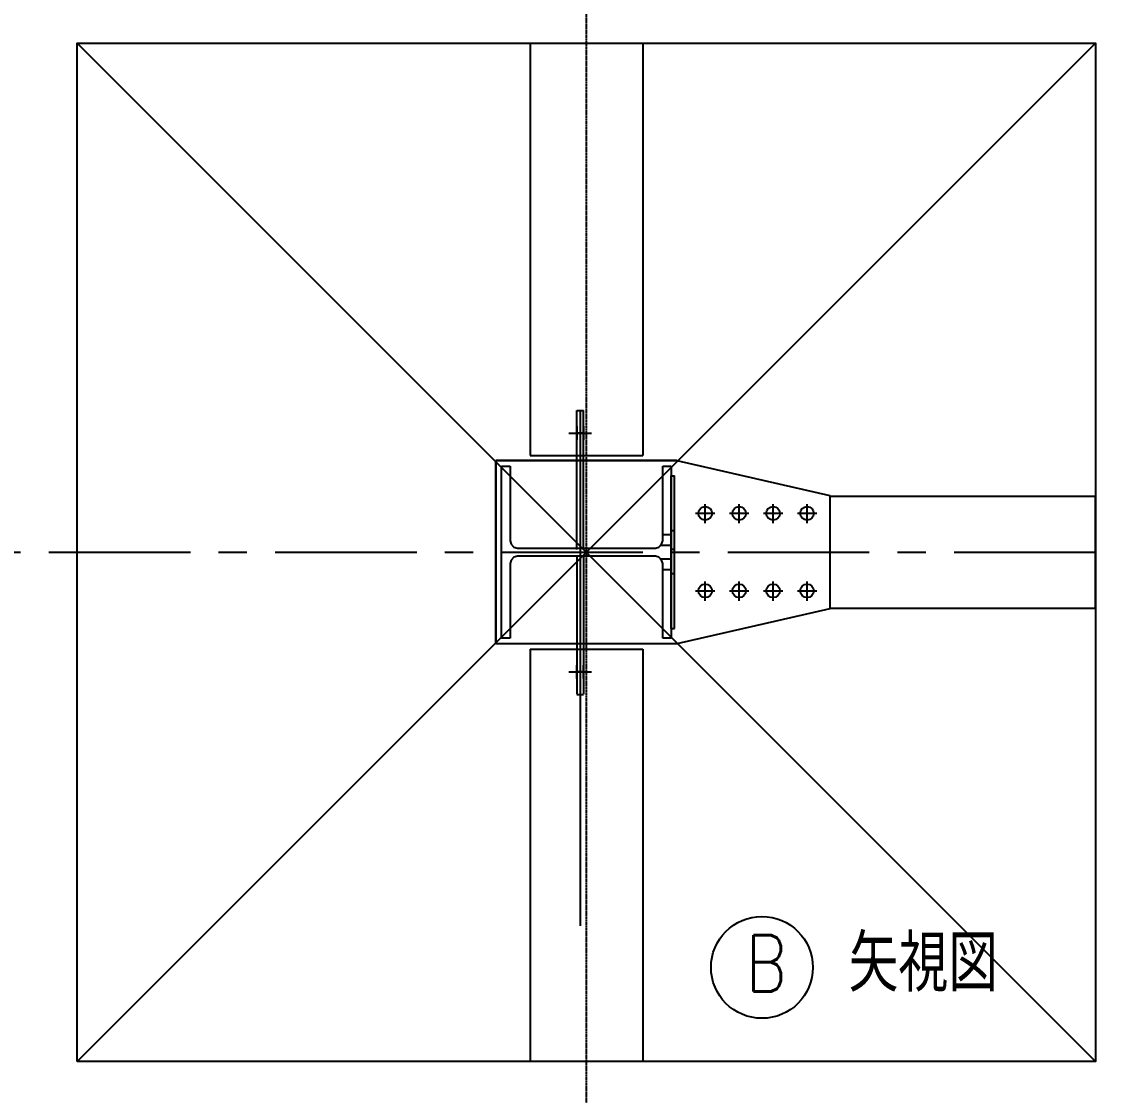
# Model space of a CAD drawing. Extents: x -668440 to 1010955, y -1678500 to 210463.
# Drawn here: x -496265 to -476975, y -923007 to -904033 of the extents above; entities that cross this region are included whole.
import ezdxf

# ---------------------------------------------------------------- set-up
doc = ezdxf.new("R2010")
doc.units = 0
doc.header["$MEASUREMENT"] = 0
doc.linetypes.add('CENTER', pattern=[2, 1.25, -0.25, 0.25, -0.25])
doc.linetypes.add('HASEN_S', pattern=[2, 1.5, -0.5])
doc.layers.get('0').update_dxf_attribs({"color": 3, "linetype": 'CONTINUOUS'})
doc.layers.add('00_ADDL', color=253, linetype='CONTINUOUS', plot=False)
for name, color, linetype in [('00_詳細', 7, 'CONTINUOUS'), ('100', 5, 'CENTER'), ('_1-3_L-CS', 1, 'CONTINUOUS'), ('_4-7_CS-H', 4, 'HASEN_S'), ('BEAM_H-496x199x9x14x13', 7, 'CONTINUOUS'), ('BOLT', 4, 'CONTINUOUS'), ('cfhole_d', 7, 'CONTINUOUS'), ('cfr_d', 7, 'CONTINUOUS'), ('COL_H-300x305x15x15x13', 7, 'CONTINUOUS'), ('ctp400-40-60-60-0-0-M22', 7, 'CONTINUOUS'), ('SH400-12-6-0-M22@60(0.0)', 7, 'CONTINUOUS'), ('SP400-40-60-60-0-0-M22-200-K4-320-325-0-137-TYPE1', 7, 'CONTINUOUS'), ('SP400-40-60-60-0-0-M22-200-K6-320-320-0-164-TYPE1', 7, 'CONTINUOUS')]:
    doc.layers.add(name, color=color, linetype=linetype)
doc.styles.add('S000', font='simplex.shx', dxfattribs={"width": 0.7, "bigfont": 'extfont2.shx'})

# ---------------------------------------------------------------- blocks, each defined once
blk = doc.blocks.new('剛接合部C1Y')
at = {"layer": '00_ADDL'}
for p, q in [((-216598.46888, -395065.92555), (-214798.46888, -396865.92555)), ((-214798.46888, -395065.92555), (-216598.46888, -396865.92555))]:
    blk.add_line(p, q, dxfattribs=at)
at = {"layer": '00_ADDL', "transparency": 33554661}
for p, q in [((-215709.46888, -395714.92555), (-215709.46888, -396625.85371)), ((-215703.46888, -395754.92555), (-215715.46888, -395754.92555)), ((-215703.46888, -396176.92555), (-215715.46888, -396176.92555))]:
    blk.add_line(p, q, dxfattribs=at)
at = {"layer": '00_ADDL'}
blk.add_lwpolyline([(-216598.46888, -396865.92555), (-216598.46888, -395065.92555), (-214798.46888, -395065.92555), (-214798.46888, -396865.92555)], close=True, dxfattribs=at)
at = {"layer": '00_詳細'}
for p, q in [((-215797.96888, -395065.92555), (-215797.96888, -395794.92555)), ((-215598.96888, -395065.92555), (-215598.96888, -395794.92555)), ((-215797.96888, -395794.92555), (-215598.96888, -395794.92555)), ((-215797.96888, -396136.92555), (-215797.96888, -396865.92555)), ((-215797.96888, -396136.92555), (-215598.96888, -396136.92555)), ((-215598.96888, -396136.92555), (-215598.96888, -396865.92555))]:
    blk.add_line(p, q, dxfattribs=at)
at = {"layer": '100'}
blk.add_line((-215698.46888, -397002.59222), (-215698.46888, -393132.59222), dxfattribs=at)
at = {"layer": '100', "linetype": 'CENTER', "ltscale": 200}
blk.add_line((-212798.46888, -395965.92555), (-218598.46888, -395965.92555), dxfattribs=at)
at = {"layer": '_1-3_L-CS', "ltscale": 10}
blk.add_circle((-215388.17729, -396699.57109), 90, dxfattribs=at)
at = {"layer": '_4-7_CS-H', "ltscale": 0.5}
for p, q in [((-215715.46888, -395960.92555), (-215715.46888, -395714.92555)), ((-215715.46888, -395714.92555), (-215703.46888, -395714.92555)), ((-215703.46888, -395960.92555), (-215703.46888, -395714.92555)), ((-215715.46888, -395970.92555), (-215715.46888, -396216.92555)), ((-215703.46888, -395970.92555), (-215703.46888, -396216.92555)), ((-215715.46888, -396216.92555), (-215703.46888, -396216.92555))]:
    blk.add_line(p, q, dxfattribs=at)
at = {"layer": '_4-7_CS-H', "ltscale": 0.5, "extrusion": (1, -2e-15, 0)}
for centre in [(-395754.92555, 0, -215715.46888), (-395754.92555, 0, -215703.46888)]:
    blk.add_circle(centre, 12, dxfattribs=at)
at = {"layer": '_4-7_CS-H', "ltscale": 0.5, "extrusion": (1, 2e-15, 0)}
for centre in [(-396176.92555, 0, -215715.46888), (-396176.92555, 0, -215703.46888)]:
    blk.add_circle(centre, 12, dxfattribs=at)
at = {"layer": 'BEAM_H-496x199x9x14x13'}
for p, q in [((-215268.46888, -395866.42555), (-214798.46888, -395866.42555)), ((-214798.46888, -396064.42555), (-214798.46888, -395866.42555)), ((-215268.46888, -396064.42555), (-214798.46888, -396064.42555))]:
    blk.add_line(p, q, dxfattribs=at)
at = {"layer": 'BOLT'}
for p, q in [((-215729.46888, -395754.92555, -40), (-215689.46888, -395754.92555, -40)), ((-215488.46888, -395914.42555), (-215488.46888, -395880.42555)), ((-215428.46888, -395914.42555), (-215428.46888, -395880.42555)), ((-215368.46888, -395914.42555), (-215368.46888, -395880.42555)), ((-215308.46888, -395914.42555), (-215308.46888, -395880.42555)), ((-215471.46888, -395897.42555), (-215505.46888, -395897.42555)), ((-215411.46888, -395897.42555), (-215445.46888, -395897.42555)), ((-215351.46888, -395897.42555), (-215385.46888, -395897.42555)), ((-215291.46888, -395897.42555), (-215325.46888, -395897.42555)), ((-215471.46888, -396034.42555), (-215505.46888, -396034.42555)), ((-215488.46888, -396051.42555), (-215488.46888, -396017.42555)), ((-215411.46888, -396034.42555), (-215445.46888, -396034.42555)), ((-215428.46888, -396051.42555), (-215428.46888, -396017.42555)), ((-215351.46888, -396034.42555), (-215385.46888, -396034.42555)), ((-215368.46888, -396051.42555), (-215368.46888, -396017.42555)), ((-215291.46888, -396034.42555), (-215325.46888, -396034.42555)), ((-215308.46888, -396051.42555), (-215308.46888, -396017.42555)), ((-215729.46888, -396176.92555, -40), (-215689.46888, -396176.92555, -40))]:
    blk.add_line(p, q, dxfattribs=at)
at = {"layer": 'cfhole_d'}
for p, q in [((-215563.46888, -395934.42555), (-215548.46888, -395934.42555)), ((-215548.46888, -395953.42555), (-215548.46888, -395934.42555)), ((-215567.46888, -395953.42555), (-215548.46888, -395953.42555)), ((-215567.46888, -395977.42555), (-215548.46888, -395977.42555)), ((-215548.46888, -395996.42555), (-215548.46888, -395977.42555)), ((-215563.46888, -395996.42555), (-215548.46888, -395996.42555))]:
    blk.add_line(p, q, dxfattribs=at)
at = {"layer": 'cfr_d'}
for p, q in [((-215548.46888, -396100.42555), (-215548.46888, -395830.42555)), ((-215548.46888, -395830.42555), (-215542.46888, -395830.42555)), ((-215542.46888, -396100.42555), (-215542.46888, -395830.42555)), ((-215548.46888, -395927.42555), (-215542.46888, -395927.42555)), ((-215548.46888, -395960.42555), (-215542.46888, -395960.42555)), ((-215548.46888, -396003.42555), (-215542.46888, -396003.42555)), ((-215548.46888, -396100.42555), (-215542.46888, -396100.42555))]:
    blk.add_line(p, q, dxfattribs=at)
at = {"layer": 'COL_H-300x305x15x15x13'}
for p, q in [((-215848.46888, -396117.42555), (-215848.46888, -395813.42555)), ((-215848.46888, -395813.42555), (-215833.46888, -395813.42555)), ((-215833.46888, -395813.42555), (-215833.46888, -395945.42555)), ((-215563.46888, -395945.42555), (-215563.46888, -395813.42555)), ((-215563.46888, -395813.42555), (-215548.46888, -395813.42555)), ((-215548.46888, -395813.42555), (-215548.46888, -396117.42555)), ((-215833.46888, -395945.42555), (-215831.46888, -395951.42555)), ((-215831.46888, -395951.42555), (-215826.46888, -395956.42555)), ((-215826.46888, -395956.42555), (-215820.46888, -395958.42555)), ((-215576.46888, -395958.42555), (-215570.46888, -395956.42555)), ((-215570.46888, -395956.42555), (-215565.46888, -395951.42555)), ((-215565.46888, -395951.42555), (-215563.46888, -395945.42555)), ((-215826.46888, -395974.42555), (-215831.46888, -395979.42555)), ((-215820.46888, -395972.42555), (-215826.46888, -395974.42555)), ((-215820.46888, -395958.42555), (-215576.46888, -395958.42555)), ((-215576.46888, -395972.42555), (-215820.46888, -395972.42555)), ((-215570.46888, -395974.42555), (-215576.46888, -395972.42555)), ((-215565.46888, -395979.42555), (-215570.46888, -395974.42555)), ((-215831.46888, -395979.42555), (-215833.46888, -395985.42555)), ((-215833.46888, -395985.42555), (-215833.46888, -396117.42555)), ((-215563.46888, -395985.42555), (-215565.46888, -395979.42555)), ((-215563.46888, -396117.42555), (-215563.46888, -395985.42555)), ((-215833.46888, -396117.42555), (-215848.46888, -396117.42555)), ((-215548.46888, -396117.42555), (-215563.46888, -396117.42555))]:
    blk.add_line(p, q, dxfattribs=at)
at = {"layer": 'ctp400-40-60-60-0-0-M22'}
for p, q in [((-215538.46888, -395803.42555), (-215858.46888, -395803.42555)), ((-215858.46888, -396127.42555), (-215858.46888, -395803.42555)), ((-215858.46888, -395805.92555), (-215858.46888, -396125.92555)), ((-215538.46888, -396127.42555), (-215858.46888, -396127.42555))]:
    blk.add_line(p, q, dxfattribs=at)
at = {"layer": 'SH400-12-6-0-M22@60(0.0)'}
blk.add_line((-215548.46888, -395981.42555), (-215548.46888, -395969.42555), dxfattribs=at)
at = {"layer": 'SP400-40-60-60-0-0-M22-200-K4-320-325-0-137-TYPE1'}
for p, q in [((-215858.46888, -396127.42555), (-215858.46888, -395803.42555)), ((-215858.46888, -395803.42555), (-215538.46888, -395803.42555)), ((-215538.46888, -395803.42555), (-215268.46888, -395865.42555)), ((-215268.46888, -395865.42555), (-215268.46888, -396065.42555)), ((-215268.46888, -396065.42555), (-215538.46888, -396127.42555)), ((-215538.46888, -396127.42555), (-215858.46888, -396127.42555))]:
    blk.add_line(p, q, dxfattribs=at)
for centre in [(-215488.46888, -395896.92555), (-215428.46888, -395896.92555), (-215368.46888, -395896.92555), (-215308.46888, -395896.92555), (-215488.46888, -396033.92555), (-215428.46888, -396033.92555), (-215368.46888, -396033.92555), (-215308.46888, -396033.92555)]:
    blk.add_circle(centre, 12, dxfattribs=at)
at = {"layer": 'SP400-40-60-60-0-0-M22-200-K6-320-320-0-164-TYPE1'}
blk.add_line((-215858.46888, -395805.92555), (-215858.46888, -396125.92555), dxfattribs=at)
at = {"layer": '_1-3_L-CS', "ltscale": 10, "style": 'S000', "width": 0.8}
blk.add_text('B  矢視図', height=100, rotation=359.99999997, dxfattribs=at).set_placement((-215416.62631, -396742.44137))

msp = doc.modelspace()

# ---------------------------------------------------------------- block references
at = {"xscale": 10, "yscale": 10, "zscale": 10}
msp.add_blockref('剛接合部C1Y', (1670698.6842, 3046247.35843, 5600), dxfattribs=at)

doc.saveas('drawing.dxf')
